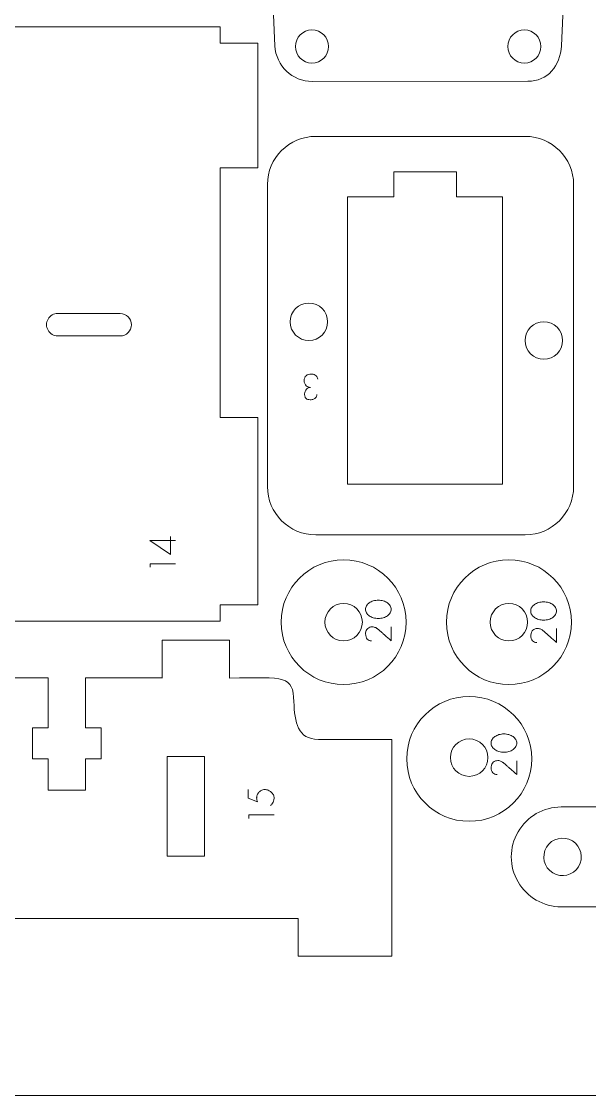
# Model space of a CAD drawing. Header units: millimetres. Extents: x 1 to 3601, y 1 to 1216.
# Drawn here: x 293.8 to 339.3, y 1.5 to 87.5 of the extents above; entities that cross this region are included whole.
import ezdxf

# ---------------------------------------------------------------- set-up
doc = ezdxf.new("R2010")
doc.units = ezdxf.units.MM
doc.layers.get('0').update_dxf_attribs({"lineweight": 5})
for name, color, linetype, lineweight in [('MARCATGE', 1, 'Continuous', 5), ('NO IMPRES', 5, 'Continuous', 5), ('TALL 1', 4, 'Continuous', 5)]:
    doc.layers.add(name, color=color, linetype=linetype, lineweight=lineweight)

msp = doc.modelspace()

# ---------------------------------------------------------------- linework, layer by layer
for points, knots in [([(337.551, 97.743), (337.551, 97.743), (338.348, 97.866), (338.348, 99.227), (338.348, 99.227), (338.348, 100.34), (337.551, 100.566), (337.551, 100.397), (337.551, 100.397), (337.551, 100.397), (337.551, 130.427), (337.551, 130.427), (337.551, 130.427), (337.551, 131.222), (337.235, 131.985), (336.673, 132.548), (336.673, 132.548), (336.11, 133.11), (335.347, 133.427), (334.551, 133.427), (334.551, 133.427), (334.551, 133.427), (316.552, 133.427), (316.552, 133.427), (316.552, 133.427), (315.756, 133.427), (314.993, 133.11), (314.43, 132.548), (314.43, 132.548), (313.868, 131.985), (313.552, 131.222), (313.552, 130.427), (313.552, 130.427), (313.552, 130.427), (313.552, 109.26), (313.552, 101.147), (313.552, 101.147), (313.552, 100.499), (313.048, 101.08), (313.048, 99.227), (313.048, 99.227), (313.048, 98.114), (313.552, 98.034), (313.552, 98.034), (313.552, 98.034), (313.552, 98.034), (314.084, 85.569), (314.084, 85.569), (314.084, 85.569), (314.167, 83.976), (315.484, 82.727), (317.08, 82.727), (317.08, 82.727), (317.08, 82.727), (334.316, 82.741), (334.316, 82.741), (334.316, 82.741), (335.911, 82.741), (336.936, 83.976), (337.019, 85.569), (337.019, 85.569), (337.019, 85.569), (337.551, 97.743), (337.551, 97.743)], [0, 0, 0, 0, 0.058824, 0.058824, 0.058824, 0.058824, 0.117647, 0.117647, 0.117647, 0.117647, 0.176471, 0.176471, 0.176471, 0.176471, 0.235294, 0.235294, 0.235294, 0.235294, 0.294118, 0.294118, 0.294118, 0.294118, 0.352941, 0.352941, 0.352941, 0.352941, 0.411765, 0.411765, 0.411765, 0.411765, 0.470588, 0.470588, 0.470588, 0.470588, 0.529412, 0.529412, 0.529412, 0.529412, 0.588235, 0.588235, 0.588235, 0.588235, 0.647059, 0.647059, 0.647059, 0.647059, 0.705882, 0.705882, 0.705882, 0.705882, 0.764706, 0.764706, 0.764706, 0.764706, 0.823529, 0.823529, 0.823529, 0.823529, 0.882353, 0.882353, 0.882353, 0.882353, 1, 1, 1, 1]), ([(280.503, 87.147), (280.503, 87.147), (280.499, 87.121), (280.499, 87.121), (280.499, 87.121), (280.499, 87.121), (264.012, 87.121), (264.012, 87.121), (264.012, 87.121), (264.012, 87.121), (264.012, 87.095), (264.012, 87.095), (264.012, 87.095), (264.012, 87.095), (264.012, 85.795), (264.012, 85.795), (264.012, 85.795), (264.012, 85.795), (261.012, 85.795), (261.012, 85.795), (261.012, 85.795), (261.012, 85.795), (261.012, 72.795), (261.012, 72.795), (261.012, 72.795), (261.012, 72.795), (264.012, 72.795), (264.012, 72.795), (264.012, 72.795), (264.012, 72.795), (264.012, 53.795), (264.012, 53.795), (264.012, 53.795), (264.012, 53.795), (261.012, 53.795), (261.012, 53.795), (261.012, 53.795), (261.012, 53.795), (261.012, 48.795), (261.012, 48.795), (261.012, 48.795), (261.012, 48.795), (264.012, 48.795), (264.012, 48.795), (264.012, 48.795), (264.012, 48.795), (264.012, 45.795), (264.012, 45.795), (264.012, 45.795), (264.012, 45.795), (261.012, 45.795), (261.012, 45.795), (261.012, 45.795), (261.012, 45.795), (261.012, 40.795), (261.012, 40.795), (261.012, 40.795), (261.012, 40.795), (264.012, 40.795), (264.012, 40.795), (264.012, 40.795), (264.012, 40.795), (264.012, 39.495), (264.012, 39.495), (264.012, 39.495), (264.012, 39.495), (287.512, 39.495), (287.512, 39.495), (287.512, 39.495), (287.512, 39.495), (287.512, 49.395), (287.512, 49.395), (287.512, 49.395), (287.512, 49.395), (290.512, 49.395), (290.512, 49.395), (290.512, 49.395), (290.512, 49.395), (290.512, 39.495), (290.512, 39.495), (290.512, 39.495), (290.512, 39.495), (309.712, 39.495), (309.712, 39.495), (309.712, 39.495), (309.712, 39.495), (309.712, 40.795), (309.712, 40.795), (309.712, 40.795), (309.712, 40.795), (312.712, 40.795), (312.712, 40.795), (312.712, 40.795), (312.712, 40.795), (312.712, 55.795), (312.712, 55.795), (312.712, 55.795), (312.712, 55.795), (309.712, 55.795), (309.712, 55.795), (309.712, 55.795), (309.712, 55.795), (309.712, 75.795), (309.712, 75.795), (309.712, 75.795), (309.712, 75.795), (312.712, 75.795), (312.712, 75.795), (312.712, 75.795), (312.712, 75.795), (312.712, 85.795), (312.712, 85.795), (312.712, 85.795), (312.712, 85.795), (309.712, 85.795), (309.712, 85.795), (309.712, 85.795), (309.712, 85.795), (309.712, 87.095), (309.712, 87.095), (309.712, 87.095), (309.712, 87.095), (290.512, 87.095), (290.512, 87.095), (290.512, 87.095), (290.512, 87.095), (290.512, 84.626), (290.512, 84.626), (290.512, 84.626), (290.512, 84.626), (287.512, 84.626), (287.512, 84.626), (287.512, 84.626), (287.512, 84.626), (287.512, 87.121), (287.512, 87.121), (287.512, 87.121), (287.512, 87.121), (283.799, 87.121), (283.799, 87.121), (283.799, 87.121), (283.799, 87.121), (283.803, 87.147), (283.803, 87.147), (283.803, 87.147), (283.803, 87.147), (283.803, 90.447), (283.803, 90.447), (283.803, 90.447), (283.803, 90.447), (280.503, 90.447), (280.503, 90.447), (280.503, 90.447), (280.503, 90.447), (280.503, 87.147), (280.503, 87.147)], [0, 0, 0, 0, 0.025, 0.025, 0.025, 0.025, 0.05, 0.05, 0.05, 0.05, 0.075, 0.075, 0.075, 0.075, 0.1, 0.1, 0.1, 0.1, 0.125, 0.125, 0.125, 0.125, 0.15, 0.15, 0.15, 0.15, 0.175, 0.175, 0.175, 0.175, 0.2, 0.2, 0.2, 0.2, 0.225, 0.225, 0.225, 0.225, 0.25, 0.25, 0.25, 0.25, 0.275, 0.275, 0.275, 0.275, 0.3, 0.3, 0.3, 0.3, 0.325, 0.325, 0.325, 0.325, 0.35, 0.35, 0.35, 0.35, 0.375, 0.375, 0.375, 0.375, 0.4, 0.4, 0.4, 0.4, 0.425, 0.425, 0.425, 0.425, 0.45, 0.45, 0.45, 0.45, 0.475, 0.475, 0.475, 0.475, 0.5, 0.5, 0.5, 0.5, 0.525, 0.525, 0.525, 0.525, 0.55, 0.55, 0.55, 0.55, 0.575, 0.575, 0.575, 0.575, 0.6, 0.6, 0.6, 0.6, 0.625, 0.625, 0.625, 0.625, 0.65, 0.65, 0.65, 0.65, 0.675, 0.675, 0.675, 0.675, 0.7, 0.7, 0.7, 0.7, 0.725, 0.725, 0.725, 0.725, 0.75, 0.75, 0.75, 0.75, 0.775, 0.775, 0.775, 0.775, 0.8, 0.8, 0.8, 0.8, 0.825, 0.825, 0.825, 0.825, 0.85, 0.85, 0.85, 0.85, 0.875, 0.875, 0.875, 0.875, 0.9, 0.9, 0.9, 0.9, 0.925, 0.925, 0.925, 0.925, 0.95, 0.95, 0.95, 0.95, 1, 1, 1, 1]), ([(313.49, 74.466), (313.49, 74.466), (313.49, 50.265), (313.49, 50.265), (313.49, 50.265), (313.49, 48.14), (315.228, 46.402), (317.353, 46.402), (317.353, 46.402), (317.353, 46.402), (334.127, 46.402), (334.127, 46.402), (334.127, 46.402), (336.252, 46.402), (337.99, 48.14), (337.99, 50.265), (337.99, 50.265), (337.99, 50.265), (337.99, 74.466), (337.99, 74.466), (337.99, 74.466), (337.99, 76.591), (336.252, 78.329), (334.127, 78.329), (334.127, 78.329), (334.127, 78.329), (317.353, 78.329), (317.353, 78.329), (317.353, 78.329), (315.228, 78.329), (313.49, 76.591), (313.49, 74.466)], [0, 0, 0, 0, 0.111111, 0.111111, 0.111111, 0.111111, 0.222222, 0.222222, 0.222222, 0.222222, 0.333333, 0.333333, 0.333333, 0.333333, 0.444444, 0.444444, 0.444444, 0.444444, 0.555556, 0.555556, 0.555556, 0.555556, 0.666667, 0.666667, 0.666667, 0.666667, 0.777778, 0.777778, 0.777778, 0.777778, 1, 1, 1, 1]), ([(319.584, 34.405), (316.823, 34.405), (314.584, 36.644), (314.584, 39.405), (314.584, 39.405), (314.584, 42.167), (316.823, 44.405), (319.584, 44.405), (319.584, 44.405), (322.345, 44.405), (324.584, 42.167), (324.584, 39.405), (324.584, 39.405), (324.584, 36.644), (322.345, 34.405), (319.584, 34.405)], [0, 0, 0, 0, 0.2, 0.2, 0.2, 0.2, 0.4, 0.4, 0.4, 0.4, 0.6, 0.6, 0.6, 0.6, 1, 1, 1, 1]), ([(332.813, 34.405), (330.052, 34.405), (327.813, 36.644), (327.813, 39.405), (327.813, 39.405), (327.813, 42.167), (330.052, 44.405), (332.813, 44.405), (332.813, 44.405), (335.575, 44.405), (337.813, 42.167), (337.813, 39.405), (337.813, 39.405), (337.813, 36.644), (335.575, 34.405), (332.813, 34.405)], [0, 0, 0, 0, 0.2, 0.2, 0.2, 0.2, 0.4, 0.4, 0.4, 0.4, 0.6, 0.6, 0.6, 0.6, 1, 1, 1, 1]), ([(305.068, 37.954), (305.068, 37.954), (305.069, 37.91), (305.069, 37.91), (305.069, 37.91), (305.069, 37.91), (305.069, 34.91), (305.069, 34.91), (305.069, 34.91), (305.069, 34.91), (305.068, 34.954), (305.068, 34.954), (305.068, 34.954), (305.068, 34.954), (298.938, 34.954), (298.938, 34.954), (298.938, 34.954), (298.938, 34.954), (298.938, 30.954), (298.938, 30.954), (298.938, 30.954), (298.938, 30.954), (300.188, 30.954), (300.188, 30.954), (300.188, 30.954), (300.188, 30.954), (300.188, 28.454), (300.188, 28.454), (300.188, 28.454), (300.188, 28.454), (298.938, 28.454), (298.938, 28.454), (298.938, 28.454), (298.938, 28.454), (298.938, 25.954), (298.938, 25.954), (298.938, 25.954), (298.938, 25.954), (295.938, 25.954), (295.938, 25.954), (295.938, 25.954), (295.938, 25.954), (295.938, 28.454), (295.938, 28.454), (295.938, 28.454), (295.938, 28.454), (294.688, 28.454), (294.688, 28.454), (294.688, 28.454), (294.688, 28.454), (294.688, 30.954), (294.688, 30.954), (294.688, 30.954), (294.688, 30.954), (295.938, 30.954), (295.938, 30.954), (295.938, 30.954), (295.938, 30.954), (295.938, 34.954), (295.938, 34.954), (295.938, 34.954), (295.938, 34.954), (271.441, 34.954), (271.441, 34.954), (271.441, 34.954), (271.441, 34.954), (271.441, 37.954), (271.441, 37.954), (271.441, 37.954), (271.441, 37.954), (263.441, 37.954), (263.441, 37.954), (263.441, 37.954), (263.441, 37.954), (263.441, 12.654), (263.441, 12.654), (263.441, 12.654), (263.441, 12.654), (268.441, 12.654), (268.441, 12.654), (268.441, 12.654), (268.441, 12.654), (268.441, 15.654), (268.441, 15.654), (268.441, 15.654), (268.441, 15.654), (283.941, 15.654), (283.941, 15.654), (283.941, 15.654), (283.941, 15.654), (283.941, 19.654), (283.941, 19.654), (283.941, 19.654), (283.941, 19.654), (282.691, 19.654), (282.691, 19.654), (282.691, 19.654), (282.691, 19.654), (282.691, 22.154), (282.691, 22.154), (282.691, 22.154), (282.691, 22.154), (283.941, 22.154), (283.941, 22.154), (283.941, 22.154), (283.941, 22.154), (283.941, 24.654), (283.941, 24.654), (283.941, 24.654), (283.941, 24.654), (286.941, 24.654), (286.941, 24.654), (286.941, 24.654), (286.941, 24.654), (286.941, 22.154), (286.941, 22.154), (286.941, 22.154), (286.941, 22.154), (288.191, 22.154), (288.191, 22.154), (288.191, 22.154), (288.191, 22.154), (288.191, 19.654), (288.191, 19.654), (288.191, 19.654), (288.191, 19.654), (286.941, 19.654), (286.941, 19.654), (286.941, 19.654), (286.941, 19.654), (286.941, 15.654), (286.941, 15.654), (286.941, 15.654), (286.941, 15.654), (315.941, 15.654), (315.941, 15.654), (315.941, 15.654), (315.941, 15.654), (315.941, 12.654), (315.941, 12.654), (315.941, 12.654), (315.941, 12.654), (323.441, 12.654), (323.441, 12.654), (323.441, 12.654), (323.441, 12.654), (323.441, 30.018), (323.441, 30.018), (323.441, 30.018), (323.441, 30.018), (317.562, 30.018), (317.562, 30.018), (317.562, 30.018), (315.902, 30.018), (315.667, 31.376), (315.602, 33.038), (315.602, 33.038), (315.52, 35.149), (314.964, 34.98), (310.441, 34.93), (310.441, 34.93), (310.441, 35.824), (310.441, 36.87), (310.441, 37.954), (310.441, 37.954), (310.441, 37.954), (305.068, 37.954), (305.068, 37.954)], [0, 0, 0, 0, 0.023256, 0.023256, 0.023256, 0.023256, 0.046512, 0.046512, 0.046512, 0.046512, 0.069767, 0.069767, 0.069767, 0.069767, 0.093023, 0.093023, 0.093023, 0.093023, 0.116279, 0.116279, 0.116279, 0.116279, 0.139535, 0.139535, 0.139535, 0.139535, 0.162791, 0.162791, 0.162791, 0.162791, 0.186047, 0.186047, 0.186047, 0.186047, 0.209302, 0.209302, 0.209302, 0.209302, 0.232558, 0.232558, 0.232558, 0.232558, 0.255814, 0.255814, 0.255814, 0.255814, 0.27907, 0.27907, 0.27907, 0.27907, 0.302326, 0.302326, 0.302326, 0.302326, 0.325581, 0.325581, 0.325581, 0.325581, 0.348837, 0.348837, 0.348837, 0.348837, 0.372093, 0.372093, 0.372093, 0.372093, 0.395349, 0.395349, 0.395349, 0.395349, 0.418605, 0.418605, 0.418605, 0.418605, 0.44186, 0.44186, 0.44186, 0.44186, 0.465116, 0.465116, 0.465116, 0.465116, 0.488372, 0.488372, 0.488372, 0.488372, 0.511628, 0.511628, 0.511628, 0.511628, 0.534884, 0.534884, 0.534884, 0.534884, 0.55814, 0.55814, 0.55814, 0.55814, 0.581395, 0.581395, 0.581395, 0.581395, 0.604651, 0.604651, 0.604651, 0.604651, 0.627907, 0.627907, 0.627907, 0.627907, 0.651163, 0.651163, 0.651163, 0.651163, 0.674419, 0.674419, 0.674419, 0.674419, 0.697674, 0.697674, 0.697674, 0.697674, 0.72093, 0.72093, 0.72093, 0.72093, 0.744186, 0.744186, 0.744186, 0.744186, 0.767442, 0.767442, 0.767442, 0.767442, 0.790698, 0.790698, 0.790698, 0.790698, 0.813953, 0.813953, 0.813953, 0.813953, 0.837209, 0.837209, 0.837209, 0.837209, 0.860465, 0.860465, 0.860465, 0.860465, 0.883721, 0.883721, 0.883721, 0.883721, 0.906977, 0.906977, 0.906977, 0.906977, 0.930233, 0.930233, 0.930233, 0.930233, 0.953488, 0.953488, 0.953488, 0.953488, 1, 1, 1, 1]), ([(329.636, 23.455), (326.874, 23.455), (324.636, 25.694), (324.636, 28.455), (324.636, 28.455), (324.636, 31.217), (326.874, 33.455), (329.636, 33.455), (329.636, 33.455), (332.397, 33.455), (334.636, 31.217), (334.636, 28.455), (334.636, 28.455), (334.636, 25.694), (332.397, 23.455), (329.636, 23.455)], [0, 0, 0, 0, 0.2, 0.2, 0.2, 0.2, 0.4, 0.4, 0.4, 0.4, 0.6, 0.6, 0.6, 0.6, 1, 1, 1, 1]), ([(375.111, 15.351), (375.111, 15.351), (375.334, 15.48), (375.334, 15.48), (375.334, 15.48), (373.534, 14.381), (371.231, 14.283), (369.301, 15.351), (369.301, 15.351), (367.819, 16.171), (366.053, 16.601), (364.36, 16.601), (364.36, 16.601), (364.36, 16.601), (337.007, 16.601), (337.007, 16.601), (337.007, 16.601), (335.578, 16.601), (334.257, 17.364), (333.542, 18.601), (333.542, 18.601), (332.828, 19.839), (332.828, 21.364), (333.542, 22.601), (333.542, 22.601), (334.257, 23.839), (335.578, 24.601), (337.007, 24.601), (337.007, 24.601), (337.007, 24.601), (364.36, 24.601), (364.36, 24.601), (364.36, 24.601), (366.053, 24.601), (367.819, 25.031), (369.301, 25.851), (369.301, 25.851), (371.222, 26.914), (373.513, 26.822), (375.309, 25.738), (375.309, 25.738), (375.309, 25.738), (375.111, 25.851), (375.111, 25.851), (375.111, 25.851), (376.592, 25.031), (378.358, 24.601), (380.052, 24.601), (380.052, 24.601), (380.052, 24.601), (385.579, 24.601), (385.579, 24.601), (385.579, 24.601), (387.008, 24.601), (388.329, 23.839), (389.043, 22.601), (389.043, 22.601), (389.758, 21.364), (389.758, 19.839), (389.043, 18.601), (389.043, 18.601), (388.329, 17.364), (387.008, 16.601), (385.579, 16.601), (385.579, 16.601), (385.579, 16.601), (380.052, 16.601), (380.052, 16.601), (380.052, 16.601), (378.358, 16.601), (376.592, 16.171), (375.111, 15.351)], [0, 0, 0, 0, 0.052632, 0.052632, 0.052632, 0.052632, 0.105263, 0.105263, 0.105263, 0.105263, 0.157895, 0.157895, 0.157895, 0.157895, 0.210526, 0.210526, 0.210526, 0.210526, 0.263158, 0.263158, 0.263158, 0.263158, 0.315789, 0.315789, 0.315789, 0.315789, 0.368421, 0.368421, 0.368421, 0.368421, 0.421053, 0.421053, 0.421053, 0.421053, 0.473684, 0.473684, 0.473684, 0.473684, 0.526316, 0.526316, 0.526316, 0.526316, 0.578947, 0.578947, 0.578947, 0.578947, 0.631579, 0.631579, 0.631579, 0.631579, 0.684211, 0.684211, 0.684211, 0.684211, 0.736842, 0.736842, 0.736842, 0.736842, 0.789474, 0.789474, 0.789474, 0.789474, 0.842105, 0.842105, 0.842105, 0.842105, 0.894737, 0.894737, 0.894737, 0.894737, 1, 1, 1, 1])]:
    msp.add_open_spline(points, degree=3, knots=knots)
at = {"layer": 'MARCATGE'}
for points, knots in [([(317.51, 58.887), (317.505, 58.931), (317.492, 58.975), (317.472, 59.021), (317.472, 59.021), (317.452, 59.068), (317.424, 59.11), (317.386, 59.15), (317.386, 59.15), (317.348, 59.189), (317.299, 59.222), (317.238, 59.247), (317.238, 59.247), (317.177, 59.273), (317.101, 59.285), (317.011, 59.285), (317.011, 59.285), (316.83, 59.283), (316.688, 59.24), (316.585, 59.154), (316.585, 59.154), (316.481, 59.069), (316.429, 58.935), (316.429, 58.755), (316.429, 58.755), (316.429, 58.664), (316.444, 58.585), (316.473, 58.518), (316.473, 58.518), (316.502, 58.45), (316.541, 58.394), (316.589, 58.35), (316.589, 58.35), (316.637, 58.306), (316.69, 58.272), (316.75, 58.25), (316.75, 58.25), (316.809, 58.227), (316.869, 58.216), (316.929, 58.216), (316.929, 58.216), (316.869, 58.218), (316.811, 58.205), (316.755, 58.179), (316.755, 58.179), (316.7, 58.153), (316.65, 58.116), (316.607, 58.068), (316.607, 58.068), (316.564, 58.02), (316.529, 57.963), (316.503, 57.898), (316.503, 57.898), (316.476, 57.833), (316.463, 57.763), (316.463, 57.688), (316.463, 57.688), (316.463, 57.667), (316.464, 57.641), (316.465, 57.609), (316.465, 57.609), (316.466, 57.577), (316.47, 57.544), (316.479, 57.51), (316.479, 57.51), (316.487, 57.476), (316.5, 57.442), (316.518, 57.409), (316.518, 57.409), (316.536, 57.375), (316.562, 57.344), (316.594, 57.317), (316.594, 57.317), (316.627, 57.29), (316.67, 57.268), (316.721, 57.252), (316.721, 57.252), (316.773, 57.236), (316.836, 57.228), (316.909, 57.228), (316.909, 57.228), (317.022, 57.228), (317.112, 57.242), (317.179, 57.269), (317.179, 57.269), (317.245, 57.296), (317.297, 57.33), (317.334, 57.37), (317.334, 57.37), (317.371, 57.411), (317.396, 57.455), (317.41, 57.503), (317.41, 57.503), (317.424, 57.551), (317.434, 57.597), (317.44, 57.64), (317.44, 57.64), (317.434, 57.597), (317.424, 57.551), (317.41, 57.503), (317.41, 57.503), (317.396, 57.455), (317.371, 57.411), (317.334, 57.37), (317.334, 57.37), (317.297, 57.33), (317.245, 57.296), (317.179, 57.269), (317.179, 57.269), (317.112, 57.242), (317.022, 57.228), (316.909, 57.228), (316.909, 57.228), (316.836, 57.228), (316.773, 57.236), (316.721, 57.252), (316.721, 57.252), (316.67, 57.268), (316.627, 57.29), (316.594, 57.317), (316.594, 57.317), (316.562, 57.344), (316.536, 57.375), (316.518, 57.409), (316.518, 57.409), (316.5, 57.442), (316.487, 57.476), (316.479, 57.51), (316.479, 57.51), (316.47, 57.544), (316.466, 57.577), (316.465, 57.608), (316.465, 57.608), (316.464, 57.639), (316.463, 57.665), (316.463, 57.688), (316.463, 57.688), (316.463, 57.763), (316.476, 57.833), (316.503, 57.898), (316.503, 57.898), (316.529, 57.963), (316.564, 58.02), (316.607, 58.068), (316.607, 58.068), (316.65, 58.116), (316.7, 58.153), (316.755, 58.179), (316.755, 58.179), (316.811, 58.205), (316.869, 58.218), (316.929, 58.216), (316.929, 58.216), (316.869, 58.216), (316.809, 58.227), (316.75, 58.25), (316.75, 58.25), (316.69, 58.272), (316.637, 58.306), (316.589, 58.35), (316.589, 58.35), (316.541, 58.394), (316.502, 58.45), (316.473, 58.518), (316.473, 58.518), (316.444, 58.585), (316.429, 58.664), (316.429, 58.755), (316.429, 58.755), (316.429, 58.935), (316.481, 59.069), (316.585, 59.154), (316.585, 59.154), (316.688, 59.24), (316.83, 59.283), (317.011, 59.285), (317.011, 59.285), (317.101, 59.285), (317.177, 59.273), (317.238, 59.247), (317.238, 59.247), (317.299, 59.222), (317.348, 59.189), (317.386, 59.15), (317.386, 59.15), (317.424, 59.11), (317.452, 59.068), (317.472, 59.021), (317.472, 59.021), (317.492, 58.975), (317.505, 58.931), (317.51, 58.887)], [0, 0, 0, 0, 0.020408, 0.020408, 0.020408, 0.020408, 0.040816, 0.040816, 0.040816, 0.040816, 0.061224, 0.061224, 0.061224, 0.061224, 0.081633, 0.081633, 0.081633, 0.081633, 0.102041, 0.102041, 0.102041, 0.102041, 0.122449, 0.122449, 0.122449, 0.122449, 0.142857, 0.142857, 0.142857, 0.142857, 0.163265, 0.163265, 0.163265, 0.163265, 0.183673, 0.183673, 0.183673, 0.183673, 0.204082, 0.204082, 0.204082, 0.204082, 0.22449, 0.22449, 0.22449, 0.22449, 0.244898, 0.244898, 0.244898, 0.244898, 0.265306, 0.265306, 0.265306, 0.265306, 0.285714, 0.285714, 0.285714, 0.285714, 0.306122, 0.306122, 0.306122, 0.306122, 0.326531, 0.326531, 0.326531, 0.326531, 0.346939, 0.346939, 0.346939, 0.346939, 0.367347, 0.367347, 0.367347, 0.367347, 0.387755, 0.387755, 0.387755, 0.387755, 0.408163, 0.408163, 0.408163, 0.408163, 0.428571, 0.428571, 0.428571, 0.428571, 0.44898, 0.44898, 0.44898, 0.44898, 0.469388, 0.469388, 0.469388, 0.469388, 0.489796, 0.489796, 0.489796, 0.489796, 0.510204, 0.510204, 0.510204, 0.510204, 0.530612, 0.530612, 0.530612, 0.530612, 0.55102, 0.55102, 0.55102, 0.55102, 0.571429, 0.571429, 0.571429, 0.571429, 0.591837, 0.591837, 0.591837, 0.591837, 0.612245, 0.612245, 0.612245, 0.612245, 0.632653, 0.632653, 0.632653, 0.632653, 0.653061, 0.653061, 0.653061, 0.653061, 0.673469, 0.673469, 0.673469, 0.673469, 0.693878, 0.693878, 0.693878, 0.693878, 0.714286, 0.714286, 0.714286, 0.714286, 0.734694, 0.734694, 0.734694, 0.734694, 0.755102, 0.755102, 0.755102, 0.755102, 0.77551, 0.77551, 0.77551, 0.77551, 0.795918, 0.795918, 0.795918, 0.795918, 0.816327, 0.816327, 0.816327, 0.816327, 0.836735, 0.836735, 0.836735, 0.836735, 0.857143, 0.857143, 0.857143, 0.857143, 0.877551, 0.877551, 0.877551, 0.877551, 0.897959, 0.897959, 0.897959, 0.897959, 0.918367, 0.918367, 0.918367, 0.918367, 0.938776, 0.938776, 0.938776, 0.938776, 0.959184, 0.959184, 0.959184, 0.959184, 1, 1, 1, 1]), ([(304.076, 45.951), (304.076, 45.951), (305.738, 44.839), (305.738, 44.839), (305.738, 44.839), (305.738, 44.839), (305.738, 46.281), (305.738, 46.281), (305.738, 46.281), (305.738, 46.281), (305.738, 44.839), (305.738, 44.839), (305.738, 44.839), (305.738, 44.839), (304.076, 45.951), (304.076, 45.951), (304.076, 45.951), (304.076, 45.951), (306.122, 45.951), (306.122, 45.951), (306.122, 45.951), (306.122, 45.951), (304.076, 45.951), (304.076, 45.951)], [0, 0, 0, 0, 0.142857, 0.142857, 0.142857, 0.142857, 0.285714, 0.285714, 0.285714, 0.285714, 0.428571, 0.428571, 0.428571, 0.428571, 0.571429, 0.571429, 0.571429, 0.571429, 0.714286, 0.714286, 0.714286, 0.714286, 1, 1, 1, 1]), ([(304.09, 44.091), (304.09, 44.091), (304.09, 43.801), (304.09, 43.801), (304.09, 43.801), (304.09, 43.801), (304.09, 44.091), (304.09, 44.091), (304.09, 44.091), (304.09, 44.091), (306.122, 44.091), (306.122, 44.091), (306.122, 44.091), (306.122, 44.091), (304.09, 44.091), (304.09, 44.091)], [0, 0, 0, 0, 0.2, 0.2, 0.2, 0.2, 0.4, 0.4, 0.4, 0.4, 0.6, 0.6, 0.6, 0.6, 1, 1, 1, 1]), ([(323.388, 40.433), (323.388, 40.332), (323.361, 40.237), (323.308, 40.148), (323.308, 40.148), (323.254, 40.06), (323.181, 39.982), (323.087, 39.916), (323.087, 39.916), (322.994, 39.849), (322.885, 39.796), (322.76, 39.758), (322.76, 39.758), (322.635, 39.719), (322.502, 39.7), (322.361, 39.7), (322.361, 39.7), (322.22, 39.7), (322.087, 39.719), (321.961, 39.758), (321.961, 39.758), (321.836, 39.796), (321.727, 39.849), (321.634, 39.916), (321.634, 39.916), (321.541, 39.982), (321.467, 40.06), (321.413, 40.148), (321.413, 40.148), (321.358, 40.237), (321.331, 40.332), (321.331, 40.433), (321.331, 40.433), (321.331, 40.535), (321.358, 40.63), (321.413, 40.719), (321.413, 40.719), (321.467, 40.807), (321.541, 40.885), (321.634, 40.951), (321.634, 40.951), (321.727, 41.018), (321.836, 41.071), (321.961, 41.109), (321.961, 41.109), (322.087, 41.148), (322.22, 41.167), (322.361, 41.167), (322.361, 41.167), (322.502, 41.167), (322.635, 41.148), (322.76, 41.109), (322.76, 41.109), (322.885, 41.071), (322.994, 41.018), (323.087, 40.951), (323.087, 40.951), (323.181, 40.885), (323.254, 40.807), (323.308, 40.719), (323.308, 40.719), (323.361, 40.63), (323.388, 40.535), (323.388, 40.433)], [0, 0, 0, 0, 0.058824, 0.058824, 0.058824, 0.058824, 0.117647, 0.117647, 0.117647, 0.117647, 0.176471, 0.176471, 0.176471, 0.176471, 0.235294, 0.235294, 0.235294, 0.235294, 0.294118, 0.294118, 0.294118, 0.294118, 0.352941, 0.352941, 0.352941, 0.352941, 0.411765, 0.411765, 0.411765, 0.411765, 0.470588, 0.470588, 0.470588, 0.470588, 0.529412, 0.529412, 0.529412, 0.529412, 0.588235, 0.588235, 0.588235, 0.588235, 0.647059, 0.647059, 0.647059, 0.647059, 0.705882, 0.705882, 0.705882, 0.705882, 0.764706, 0.764706, 0.764706, 0.764706, 0.823529, 0.823529, 0.823529, 0.823529, 0.882353, 0.882353, 0.882353, 0.882353, 1, 1, 1, 1]), ([(336.617, 40.301), (336.617, 40.2), (336.59, 40.105), (336.537, 40.016), (336.537, 40.016), (336.483, 39.928), (336.41, 39.85), (336.317, 39.783), (336.317, 39.783), (336.224, 39.716), (336.114, 39.664), (335.989, 39.625), (335.989, 39.625), (335.864, 39.587), (335.731, 39.567), (335.59, 39.567), (335.59, 39.567), (335.449, 39.567), (335.316, 39.587), (335.191, 39.625), (335.191, 39.625), (335.066, 39.664), (334.956, 39.716), (334.863, 39.783), (334.863, 39.783), (334.77, 39.85), (334.696, 39.928), (334.642, 40.016), (334.642, 40.016), (334.587, 40.105), (334.56, 40.2), (334.56, 40.301), (334.56, 40.301), (334.56, 40.403), (334.587, 40.498), (334.642, 40.586), (334.642, 40.586), (334.696, 40.675), (334.77, 40.752), (334.863, 40.819), (334.863, 40.819), (334.956, 40.886), (335.066, 40.939), (335.191, 40.977), (335.191, 40.977), (335.316, 41.016), (335.449, 41.035), (335.59, 41.035), (335.59, 41.035), (335.731, 41.035), (335.864, 41.016), (335.989, 40.977), (335.989, 40.977), (336.114, 40.939), (336.224, 40.886), (336.317, 40.819), (336.317, 40.819), (336.41, 40.752), (336.483, 40.675), (336.537, 40.586), (336.537, 40.586), (336.59, 40.498), (336.617, 40.403), (336.617, 40.301)], [0, 0, 0, 0, 0.058824, 0.058824, 0.058824, 0.058824, 0.117647, 0.117647, 0.117647, 0.117647, 0.176471, 0.176471, 0.176471, 0.176471, 0.235294, 0.235294, 0.235294, 0.235294, 0.294118, 0.294118, 0.294118, 0.294118, 0.352941, 0.352941, 0.352941, 0.352941, 0.411765, 0.411765, 0.411765, 0.411765, 0.470588, 0.470588, 0.470588, 0.470588, 0.529412, 0.529412, 0.529412, 0.529412, 0.588235, 0.588235, 0.588235, 0.588235, 0.647059, 0.647059, 0.647059, 0.647059, 0.705882, 0.705882, 0.705882, 0.705882, 0.764706, 0.764706, 0.764706, 0.764706, 0.823529, 0.823529, 0.823529, 0.823529, 0.882353, 0.882353, 0.882353, 0.882353, 1, 1, 1, 1]), ([(323.388, 37.908), (323.2, 38.077), (323.03, 38.23), (322.877, 38.368), (322.877, 38.368), (322.813, 38.426), (322.749, 38.484), (322.685, 38.541), (322.685, 38.541), (322.621, 38.599), (322.563, 38.65), (322.51, 38.696), (322.51, 38.696), (322.458, 38.743), (322.413, 38.781), (322.376, 38.812), (322.376, 38.812), (322.34, 38.843), (322.317, 38.862), (322.307, 38.867), (322.307, 38.867), (322.288, 38.878), (322.266, 38.894), (322.241, 38.912), (322.241, 38.912), (322.215, 38.931), (322.185, 38.949), (322.151, 38.967), (322.151, 38.967), (322.116, 38.985), (322.075, 39.001), (322.028, 39.014), (322.028, 39.014), (321.981, 39.027), (321.926, 39.034), (321.864, 39.034), (321.864, 39.034), (321.802, 39.034), (321.74, 39.023), (321.678, 39.003), (321.678, 39.003), (321.616, 38.982), (321.56, 38.95), (321.51, 38.907), (321.51, 38.907), (321.46, 38.863), (321.42, 38.807), (321.389, 38.739), (321.389, 38.739), (321.357, 38.67), (321.342, 38.587), (321.342, 38.489), (321.342, 38.489), (321.344, 38.291), (321.387, 38.146), (321.472, 38.053), (321.472, 38.053), (321.556, 37.96), (321.668, 37.913), (321.808, 37.913), (321.808, 37.913), (321.668, 37.913), (321.556, 37.96), (321.472, 38.053), (321.472, 38.053), (321.387, 38.146), (321.344, 38.291), (321.342, 38.489), (321.342, 38.489), (321.342, 38.587), (321.357, 38.67), (321.389, 38.739), (321.389, 38.739), (321.42, 38.807), (321.46, 38.863), (321.51, 38.907), (321.51, 38.907), (321.56, 38.95), (321.616, 38.982), (321.678, 39.003), (321.678, 39.003), (321.74, 39.023), (321.802, 39.034), (321.864, 39.034), (321.864, 39.034), (321.926, 39.034), (321.981, 39.027), (322.028, 39.014), (322.028, 39.014), (322.075, 39.001), (322.116, 38.985), (322.151, 38.967), (322.151, 38.967), (322.185, 38.949), (322.215, 38.931), (322.241, 38.912), (322.241, 38.912), (322.266, 38.894), (322.288, 38.878), (322.307, 38.867), (322.307, 38.867), (322.317, 38.862), (322.34, 38.843), (322.376, 38.812), (322.376, 38.812), (322.413, 38.781), (322.458, 38.743), (322.51, 38.696), (322.51, 38.696), (322.563, 38.65), (322.621, 38.599), (322.685, 38.541), (322.685, 38.541), (322.749, 38.484), (322.813, 38.426), (322.877, 38.368), (322.877, 38.368), (323.03, 38.23), (323.2, 38.077), (323.388, 37.908), (323.388, 37.908), (323.388, 37.908), (323.388, 39.02), (323.388, 39.02), (323.388, 39.02), (323.388, 39.02), (323.388, 37.908), (323.388, 37.908)], [0, 0, 0, 0, 0.030303, 0.030303, 0.030303, 0.030303, 0.060606, 0.060606, 0.060606, 0.060606, 0.090909, 0.090909, 0.090909, 0.090909, 0.121212, 0.121212, 0.121212, 0.121212, 0.151515, 0.151515, 0.151515, 0.151515, 0.181818, 0.181818, 0.181818, 0.181818, 0.212121, 0.212121, 0.212121, 0.212121, 0.242424, 0.242424, 0.242424, 0.242424, 0.272727, 0.272727, 0.272727, 0.272727, 0.30303, 0.30303, 0.30303, 0.30303, 0.333333, 0.333333, 0.333333, 0.333333, 0.363636, 0.363636, 0.363636, 0.363636, 0.393939, 0.393939, 0.393939, 0.393939, 0.424242, 0.424242, 0.424242, 0.424242, 0.454545, 0.454545, 0.454545, 0.454545, 0.484848, 0.484848, 0.484848, 0.484848, 0.515152, 0.515152, 0.515152, 0.515152, 0.545455, 0.545455, 0.545455, 0.545455, 0.575758, 0.575758, 0.575758, 0.575758, 0.606061, 0.606061, 0.606061, 0.606061, 0.636364, 0.636364, 0.636364, 0.636364, 0.666667, 0.666667, 0.666667, 0.666667, 0.69697, 0.69697, 0.69697, 0.69697, 0.727273, 0.727273, 0.727273, 0.727273, 0.757576, 0.757576, 0.757576, 0.757576, 0.787879, 0.787879, 0.787879, 0.787879, 0.818182, 0.818182, 0.818182, 0.818182, 0.848485, 0.848485, 0.848485, 0.848485, 0.878788, 0.878788, 0.878788, 0.878788, 0.909091, 0.909091, 0.909091, 0.909091, 0.939394, 0.939394, 0.939394, 0.939394, 1, 1, 1, 1]), ([(336.617, 37.775), (336.429, 37.945), (336.259, 38.098), (336.106, 38.235), (336.106, 38.235), (336.042, 38.294), (335.978, 38.352), (335.915, 38.409), (335.915, 38.409), (335.851, 38.466), (335.792, 38.518), (335.74, 38.564), (335.74, 38.564), (335.687, 38.61), (335.642, 38.649), (335.605, 38.68), (335.605, 38.68), (335.569, 38.711), (335.546, 38.729), (335.536, 38.735), (335.536, 38.735), (335.518, 38.746), (335.495, 38.761), (335.47, 38.78), (335.47, 38.78), (335.445, 38.799), (335.415, 38.817), (335.38, 38.835), (335.38, 38.835), (335.345, 38.853), (335.304, 38.868), (335.257, 38.882), (335.257, 38.882), (335.21, 38.895), (335.155, 38.901), (335.093, 38.901), (335.093, 38.901), (335.031, 38.901), (334.969, 38.891), (334.907, 38.87), (334.907, 38.87), (334.845, 38.85), (334.789, 38.818), (334.739, 38.774), (334.739, 38.774), (334.689, 38.731), (334.649, 38.675), (334.618, 38.606), (334.618, 38.606), (334.587, 38.538), (334.571, 38.455), (334.571, 38.357), (334.571, 38.357), (334.573, 38.159), (334.616, 38.014), (334.701, 37.921), (334.701, 37.921), (334.786, 37.828), (334.898, 37.781), (335.037, 37.781), (335.037, 37.781), (334.898, 37.781), (334.786, 37.828), (334.701, 37.921), (334.701, 37.921), (334.616, 38.014), (334.573, 38.159), (334.571, 38.357), (334.571, 38.357), (334.571, 38.455), (334.587, 38.538), (334.618, 38.606), (334.618, 38.606), (334.649, 38.675), (334.689, 38.731), (334.739, 38.774), (334.739, 38.774), (334.789, 38.818), (334.845, 38.85), (334.907, 38.87), (334.907, 38.87), (334.969, 38.891), (335.031, 38.901), (335.093, 38.901), (335.093, 38.901), (335.155, 38.901), (335.21, 38.895), (335.257, 38.882), (335.257, 38.882), (335.304, 38.868), (335.345, 38.853), (335.38, 38.835), (335.38, 38.835), (335.415, 38.817), (335.445, 38.799), (335.47, 38.78), (335.47, 38.78), (335.495, 38.761), (335.518, 38.746), (335.536, 38.735), (335.536, 38.735), (335.546, 38.729), (335.569, 38.711), (335.605, 38.68), (335.605, 38.68), (335.642, 38.649), (335.687, 38.61), (335.74, 38.564), (335.74, 38.564), (335.792, 38.518), (335.851, 38.466), (335.915, 38.409), (335.915, 38.409), (335.978, 38.352), (336.042, 38.294), (336.106, 38.235), (336.106, 38.235), (336.259, 38.098), (336.429, 37.945), (336.617, 37.775), (336.617, 37.775), (336.617, 37.775), (336.617, 38.887), (336.617, 38.887), (336.617, 38.887), (336.617, 38.887), (336.617, 37.775), (336.617, 37.775)], [0, 0, 0, 0, 0.030303, 0.030303, 0.030303, 0.030303, 0.060606, 0.060606, 0.060606, 0.060606, 0.090909, 0.090909, 0.090909, 0.090909, 0.121212, 0.121212, 0.121212, 0.121212, 0.151515, 0.151515, 0.151515, 0.151515, 0.181818, 0.181818, 0.181818, 0.181818, 0.212121, 0.212121, 0.212121, 0.212121, 0.242424, 0.242424, 0.242424, 0.242424, 0.272727, 0.272727, 0.272727, 0.272727, 0.30303, 0.30303, 0.30303, 0.30303, 0.333333, 0.333333, 0.333333, 0.333333, 0.363636, 0.363636, 0.363636, 0.363636, 0.393939, 0.393939, 0.393939, 0.393939, 0.424242, 0.424242, 0.424242, 0.424242, 0.454545, 0.454545, 0.454545, 0.454545, 0.484848, 0.484848, 0.484848, 0.484848, 0.515152, 0.515152, 0.515152, 0.515152, 0.545455, 0.545455, 0.545455, 0.545455, 0.575758, 0.575758, 0.575758, 0.575758, 0.606061, 0.606061, 0.606061, 0.606061, 0.636364, 0.636364, 0.636364, 0.636364, 0.666667, 0.666667, 0.666667, 0.666667, 0.69697, 0.69697, 0.69697, 0.69697, 0.727273, 0.727273, 0.727273, 0.727273, 0.757576, 0.757576, 0.757576, 0.757576, 0.787879, 0.787879, 0.787879, 0.787879, 0.818182, 0.818182, 0.818182, 0.818182, 0.848485, 0.848485, 0.848485, 0.848485, 0.878788, 0.878788, 0.878788, 0.878788, 0.909091, 0.909091, 0.909091, 0.909091, 0.939394, 0.939394, 0.939394, 0.939394, 1, 1, 1, 1]), ([(333.442, 29.718), (333.442, 29.616), (333.415, 29.521), (333.362, 29.433), (333.362, 29.433), (333.308, 29.344), (333.235, 29.267), (333.142, 29.2), (333.142, 29.2), (333.049, 29.133), (332.939, 29.08), (332.814, 29.042), (332.814, 29.042), (332.689, 29.003), (332.556, 28.984), (332.415, 28.984), (332.415, 28.984), (332.274, 28.984), (332.141, 29.003), (332.016, 29.042), (332.016, 29.042), (331.891, 29.08), (331.781, 29.133), (331.688, 29.2), (331.688, 29.2), (331.595, 29.267), (331.521, 29.344), (331.467, 29.433), (331.467, 29.433), (331.412, 29.521), (331.385, 29.616), (331.385, 29.718), (331.385, 29.718), (331.385, 29.819), (331.412, 29.914), (331.467, 30.003), (331.467, 30.003), (331.521, 30.091), (331.595, 30.169), (331.688, 30.236), (331.688, 30.236), (331.781, 30.302), (331.891, 30.355), (332.016, 30.394), (332.016, 30.394), (332.141, 30.432), (332.274, 30.452), (332.415, 30.452), (332.415, 30.452), (332.556, 30.452), (332.689, 30.432), (332.814, 30.394), (332.814, 30.394), (332.939, 30.355), (333.049, 30.302), (333.142, 30.236), (333.142, 30.236), (333.235, 30.169), (333.308, 30.091), (333.362, 30.003), (333.362, 30.003), (333.415, 29.914), (333.442, 29.819), (333.442, 29.718)], [0, 0, 0, 0, 0.058824, 0.058824, 0.058824, 0.058824, 0.117647, 0.117647, 0.117647, 0.117647, 0.176471, 0.176471, 0.176471, 0.176471, 0.235294, 0.235294, 0.235294, 0.235294, 0.294118, 0.294118, 0.294118, 0.294118, 0.352941, 0.352941, 0.352941, 0.352941, 0.411765, 0.411765, 0.411765, 0.411765, 0.470588, 0.470588, 0.470588, 0.470588, 0.529412, 0.529412, 0.529412, 0.529412, 0.588235, 0.588235, 0.588235, 0.588235, 0.647059, 0.647059, 0.647059, 0.647059, 0.705882, 0.705882, 0.705882, 0.705882, 0.764706, 0.764706, 0.764706, 0.764706, 0.823529, 0.823529, 0.823529, 0.823529, 0.882353, 0.882353, 0.882353, 0.882353, 1, 1, 1, 1]), ([(333.442, 27.192), (333.254, 27.361), (333.084, 27.515), (332.931, 27.652), (332.931, 27.652), (332.867, 27.71), (332.803, 27.768), (332.74, 27.826), (332.74, 27.826), (332.676, 27.883), (332.617, 27.935), (332.565, 27.981), (332.565, 27.981), (332.512, 28.027), (332.467, 28.065), (332.43, 28.096), (332.43, 28.096), (332.394, 28.127), (332.371, 28.146), (332.361, 28.151), (332.361, 28.151), (332.343, 28.163), (332.32, 28.178), (332.295, 28.197), (332.295, 28.197), (332.27, 28.215), (332.24, 28.234), (332.205, 28.252), (332.205, 28.252), (332.17, 28.27), (332.129, 28.285), (332.082, 28.298), (332.082, 28.298), (332.035, 28.311), (331.98, 28.318), (331.918, 28.318), (331.918, 28.318), (331.856, 28.318), (331.794, 28.308), (331.732, 28.287), (331.732, 28.287), (331.67, 28.266), (331.614, 28.234), (331.564, 28.191), (331.564, 28.191), (331.514, 28.148), (331.474, 28.092), (331.443, 28.023), (331.443, 28.023), (331.412, 27.954), (331.396, 27.871), (331.396, 27.773), (331.396, 27.773), (331.398, 27.576), (331.441, 27.43), (331.526, 27.337), (331.526, 27.337), (331.611, 27.244), (331.723, 27.198), (331.862, 27.198), (331.862, 27.198), (331.723, 27.198), (331.611, 27.244), (331.526, 27.337), (331.526, 27.337), (331.441, 27.43), (331.398, 27.576), (331.396, 27.773), (331.396, 27.773), (331.396, 27.871), (331.412, 27.954), (331.443, 28.023), (331.443, 28.023), (331.474, 28.092), (331.514, 28.148), (331.564, 28.191), (331.564, 28.191), (331.614, 28.234), (331.67, 28.266), (331.732, 28.287), (331.732, 28.287), (331.794, 28.308), (331.856, 28.318), (331.918, 28.318), (331.918, 28.318), (331.98, 28.318), (332.035, 28.311), (332.082, 28.298), (332.082, 28.298), (332.129, 28.285), (332.17, 28.27), (332.205, 28.252), (332.205, 28.252), (332.24, 28.234), (332.27, 28.215), (332.295, 28.197), (332.295, 28.197), (332.32, 28.178), (332.343, 28.163), (332.361, 28.151), (332.361, 28.151), (332.371, 28.146), (332.394, 28.127), (332.43, 28.096), (332.43, 28.096), (332.467, 28.065), (332.512, 28.027), (332.565, 27.981), (332.565, 27.981), (332.617, 27.935), (332.676, 27.883), (332.74, 27.826), (332.74, 27.826), (332.803, 27.768), (332.867, 27.71), (332.931, 27.652), (332.931, 27.652), (333.084, 27.515), (333.254, 27.361), (333.442, 27.192), (333.442, 27.192), (333.442, 27.192), (333.442, 28.304), (333.442, 28.304), (333.442, 28.304), (333.442, 28.304), (333.442, 27.192), (333.442, 27.192)], [0, 0, 0, 0, 0.030303, 0.030303, 0.030303, 0.030303, 0.060606, 0.060606, 0.060606, 0.060606, 0.090909, 0.090909, 0.090909, 0.090909, 0.121212, 0.121212, 0.121212, 0.121212, 0.151515, 0.151515, 0.151515, 0.151515, 0.181818, 0.181818, 0.181818, 0.181818, 0.212121, 0.212121, 0.212121, 0.212121, 0.242424, 0.242424, 0.242424, 0.242424, 0.272727, 0.272727, 0.272727, 0.272727, 0.30303, 0.30303, 0.30303, 0.30303, 0.333333, 0.333333, 0.333333, 0.333333, 0.363636, 0.363636, 0.363636, 0.363636, 0.393939, 0.393939, 0.393939, 0.393939, 0.424242, 0.424242, 0.424242, 0.424242, 0.454545, 0.454545, 0.454545, 0.454545, 0.484848, 0.484848, 0.484848, 0.484848, 0.515152, 0.515152, 0.515152, 0.515152, 0.545455, 0.545455, 0.545455, 0.545455, 0.575758, 0.575758, 0.575758, 0.575758, 0.606061, 0.606061, 0.606061, 0.606061, 0.636364, 0.636364, 0.636364, 0.636364, 0.666667, 0.666667, 0.666667, 0.666667, 0.69697, 0.69697, 0.69697, 0.69697, 0.727273, 0.727273, 0.727273, 0.727273, 0.757576, 0.757576, 0.757576, 0.757576, 0.787879, 0.787879, 0.787879, 0.787879, 0.818182, 0.818182, 0.818182, 0.818182, 0.848485, 0.848485, 0.848485, 0.848485, 0.878788, 0.878788, 0.878788, 0.878788, 0.909091, 0.909091, 0.909091, 0.909091, 0.939394, 0.939394, 0.939394, 0.939394, 1, 1, 1, 1]), ([(313.744, 24.717), (313.758, 24.728), (313.779, 24.749), (313.808, 24.779), (313.808, 24.779), (313.837, 24.809), (313.867, 24.848), (313.898, 24.896), (313.898, 24.896), (313.929, 24.944), (313.957, 25.002), (313.982, 25.07), (313.982, 25.07), (314.006, 25.137), (314.019, 25.216), (314.021, 25.307), (314.021, 25.307), (314.021, 25.397), (314.001, 25.483), (313.962, 25.565), (313.962, 25.565), (313.922, 25.647), (313.868, 25.72), (313.798, 25.784), (313.798, 25.784), (313.728, 25.848), (313.648, 25.898), (313.555, 25.936), (313.555, 25.936), (313.463, 25.974), (313.365, 25.992), (313.262, 25.992), (313.262, 25.992), (313.158, 25.992), (313.067, 25.97), (312.988, 25.926), (312.988, 25.926), (312.909, 25.882), (312.843, 25.828), (312.789, 25.764), (312.789, 25.764), (312.736, 25.7), (312.696, 25.632), (312.669, 25.561), (312.669, 25.561), (312.643, 25.489), (312.63, 25.426), (312.63, 25.372), (312.63, 25.372), (312.624, 25.338), (312.623, 25.302), (312.627, 25.264), (312.627, 25.264), (312.631, 25.232), (312.637, 25.195), (312.647, 25.151), (312.647, 25.151), (312.656, 25.108), (312.671, 25.064), (312.692, 25.019), (312.692, 25.019), (312.692, 25.019), (311.941, 25.301), (311.941, 25.301), (311.941, 25.301), (311.941, 25.301), (311.941, 26.012), (311.941, 26.012), (311.941, 26.012), (311.941, 26.012), (311.941, 25.301), (311.941, 25.301), (311.941, 25.301), (311.941, 25.301), (312.692, 25.019), (312.692, 25.019), (312.692, 25.019), (312.671, 25.064), (312.656, 25.108), (312.647, 25.151), (312.647, 25.151), (312.637, 25.195), (312.631, 25.232), (312.627, 25.264), (312.627, 25.264), (312.623, 25.302), (312.624, 25.338), (312.63, 25.372), (312.63, 25.372), (312.63, 25.426), (312.643, 25.489), (312.669, 25.561), (312.669, 25.561), (312.696, 25.632), (312.736, 25.7), (312.789, 25.764), (312.789, 25.764), (312.843, 25.828), (312.909, 25.882), (312.988, 25.926), (312.988, 25.926), (313.067, 25.97), (313.158, 25.992), (313.262, 25.992), (313.262, 25.992), (313.365, 25.992), (313.463, 25.974), (313.555, 25.936), (313.555, 25.936), (313.648, 25.898), (313.728, 25.848), (313.798, 25.784), (313.798, 25.784), (313.868, 25.72), (313.922, 25.647), (313.962, 25.565), (313.962, 25.565), (314.001, 25.483), (314.021, 25.397), (314.021, 25.307), (314.021, 25.307), (314.019, 25.216), (314.006, 25.137), (313.982, 25.07), (313.982, 25.07), (313.957, 25.002), (313.929, 24.944), (313.898, 24.896), (313.898, 24.896), (313.867, 24.848), (313.837, 24.809), (313.808, 24.779), (313.808, 24.779), (313.779, 24.749), (313.758, 24.728), (313.744, 24.717)], [0, 0, 0, 0, 0.028571, 0.028571, 0.028571, 0.028571, 0.057143, 0.057143, 0.057143, 0.057143, 0.085714, 0.085714, 0.085714, 0.085714, 0.114286, 0.114286, 0.114286, 0.114286, 0.142857, 0.142857, 0.142857, 0.142857, 0.171429, 0.171429, 0.171429, 0.171429, 0.2, 0.2, 0.2, 0.2, 0.228571, 0.228571, 0.228571, 0.228571, 0.257143, 0.257143, 0.257143, 0.257143, 0.285714, 0.285714, 0.285714, 0.285714, 0.314286, 0.314286, 0.314286, 0.314286, 0.342857, 0.342857, 0.342857, 0.342857, 0.371429, 0.371429, 0.371429, 0.371429, 0.4, 0.4, 0.4, 0.4, 0.428571, 0.428571, 0.428571, 0.428571, 0.457143, 0.457143, 0.457143, 0.457143, 0.485714, 0.485714, 0.485714, 0.485714, 0.514286, 0.514286, 0.514286, 0.514286, 0.542857, 0.542857, 0.542857, 0.542857, 0.571429, 0.571429, 0.571429, 0.571429, 0.6, 0.6, 0.6, 0.6, 0.628571, 0.628571, 0.628571, 0.628571, 0.657143, 0.657143, 0.657143, 0.657143, 0.685714, 0.685714, 0.685714, 0.685714, 0.714286, 0.714286, 0.714286, 0.714286, 0.742857, 0.742857, 0.742857, 0.742857, 0.771429, 0.771429, 0.771429, 0.771429, 0.8, 0.8, 0.8, 0.8, 0.828571, 0.828571, 0.828571, 0.828571, 0.857143, 0.857143, 0.857143, 0.857143, 0.885714, 0.885714, 0.885714, 0.885714, 0.914286, 0.914286, 0.914286, 0.914286, 0.942857, 0.942857, 0.942857, 0.942857, 1, 1, 1, 1]), ([(311.992, 23.969), (311.992, 23.969), (311.992, 23.678), (311.992, 23.678), (311.992, 23.678), (311.992, 23.678), (311.992, 23.969), (311.992, 23.969), (311.992, 23.969), (311.992, 23.969), (314.024, 23.969), (314.024, 23.969), (314.024, 23.969), (314.024, 23.969), (311.992, 23.969), (311.992, 23.969)], [0, 0, 0, 0, 0.2, 0.2, 0.2, 0.2, 0.4, 0.4, 0.4, 0.4, 0.6, 0.6, 0.6, 0.6, 1, 1, 1, 1])]:
    msp.add_open_spline(points, degree=3, knots=knots, dxfattribs=at)
at = {"layer": 'NO IMPRES'}
msp.add_lwpolyline([(0.741, 1.483), (0.741, 301.483), (600.741, 301.483), (600.741, 1.483)], close=True, dxfattribs=at)
at = {"layer": 'TALL 1'}
for points, knots in [([(317.052, 84.201), (317.783, 84.201), (318.377, 84.795), (318.377, 85.526), (318.377, 85.526), (318.377, 86.258), (317.783, 86.851), (317.052, 86.851), (317.052, 86.851), (316.32, 86.851), (315.727, 86.258), (315.727, 85.527), (315.727, 85.527), (315.727, 84.795), (316.32, 84.201), (317.052, 84.201)], [0, 0, 0, 0, 0.2, 0.2, 0.2, 0.2, 0.4, 0.4, 0.4, 0.4, 0.6, 0.6, 0.6, 0.6, 1, 1, 1, 1]), ([(334.051, 84.201), (334.783, 84.201), (335.377, 84.795), (335.377, 85.526), (335.377, 85.526), (335.377, 86.258), (334.783, 86.851), (334.052, 86.851), (334.052, 86.851), (333.32, 86.851), (332.727, 86.258), (332.727, 85.527), (332.727, 85.527), (332.727, 84.795), (333.32, 84.201), (334.051, 84.201)], [0, 0, 0, 0, 0.2, 0.2, 0.2, 0.2, 0.4, 0.4, 0.4, 0.4, 0.6, 0.6, 0.6, 0.6, 1, 1, 1, 1]), ([(319.907, 73.473), (319.907, 73.473), (319.907, 50.473), (319.907, 50.473), (319.907, 50.473), (319.907, 50.473), (332.307, 50.473), (332.307, 50.473), (332.307, 50.473), (332.307, 50.473), (332.307, 73.473), (332.307, 73.473), (332.307, 73.473), (332.307, 73.473), (328.607, 73.473), (328.607, 73.473), (328.607, 73.473), (328.607, 73.473), (328.607, 75.473), (328.607, 75.473), (328.607, 75.473), (328.607, 75.473), (323.607, 75.473), (323.607, 75.473), (323.607, 75.473), (323.607, 75.473), (323.607, 73.473), (323.607, 73.473), (323.607, 73.473), (323.607, 73.473), (319.907, 73.473), (319.907, 73.473)], [0, 0, 0, 0, 0.111111, 0.111111, 0.111111, 0.111111, 0.222222, 0.222222, 0.222222, 0.222222, 0.333333, 0.333333, 0.333333, 0.333333, 0.444444, 0.444444, 0.444444, 0.444444, 0.555556, 0.555556, 0.555556, 0.555556, 0.666667, 0.666667, 0.666667, 0.666667, 0.777778, 0.777778, 0.777778, 0.777778, 1, 1, 1, 1]), ([(316.807, 64.973), (317.636, 64.973), (318.307, 64.302), (318.307, 63.473), (318.307, 63.473), (318.307, 62.645), (317.636, 61.973), (316.807, 61.973), (316.807, 61.973), (315.979, 61.973), (315.307, 62.645), (315.307, 63.473), (315.307, 63.473), (315.307, 64.302), (315.979, 64.973), (316.807, 64.973)], [0, 0, 0, 0, 0.2, 0.2, 0.2, 0.2, 0.4, 0.4, 0.4, 0.4, 0.6, 0.6, 0.6, 0.6, 1, 1, 1, 1]), ([(301.708, 64.14), (302.205, 64.14), (302.608, 63.737), (302.608, 63.24), (302.608, 63.24), (302.608, 62.743), (302.205, 62.34), (301.708, 62.34), (301.708, 62.34), (301.708, 62.34), (296.708, 62.34), (296.708, 62.34), (296.708, 62.34), (296.387, 62.34), (296.089, 62.511), (295.929, 62.79), (295.929, 62.79), (295.768, 63.068), (295.768, 63.411), (295.929, 63.69), (295.929, 63.69), (296.089, 63.968), (296.387, 64.14), (296.708, 64.14), (296.708, 64.14), (296.708, 64.14), (301.708, 64.14), (301.708, 64.14)], [0, 0, 0, 0, 0.125, 0.125, 0.125, 0.125, 0.25, 0.25, 0.25, 0.25, 0.375, 0.375, 0.375, 0.375, 0.5, 0.5, 0.5, 0.5, 0.625, 0.625, 0.625, 0.625, 0.75, 0.75, 0.75, 0.75, 1, 1, 1, 1]), ([(335.607, 63.473), (336.436, 63.473), (337.107, 62.801), (337.107, 61.973), (337.107, 61.973), (337.107, 61.145), (336.436, 60.473), (335.607, 60.473), (335.607, 60.473), (334.779, 60.473), (334.107, 61.145), (334.107, 61.973), (334.107, 61.973), (334.107, 62.801), (334.779, 63.473), (335.607, 63.473)], [0, 0, 0, 0, 0.2, 0.2, 0.2, 0.2, 0.4, 0.4, 0.4, 0.4, 0.6, 0.6, 0.6, 0.6, 1, 1, 1, 1]), ([(321.084, 39.405), (321.084, 38.577), (320.412, 37.905), (319.584, 37.905), (319.584, 37.905), (318.756, 37.905), (318.084, 38.577), (318.084, 39.405), (318.084, 39.405), (318.084, 40.234), (318.756, 40.905), (319.584, 40.905), (319.584, 40.905), (320.412, 40.905), (321.084, 40.234), (321.084, 39.405)], [0, 0, 0, 0, 0.2, 0.2, 0.2, 0.2, 0.4, 0.4, 0.4, 0.4, 0.6, 0.6, 0.6, 0.6, 1, 1, 1, 1]), ([(334.313, 39.405), (334.313, 38.577), (333.642, 37.905), (332.813, 37.905), (332.813, 37.905), (331.985, 37.905), (331.313, 38.577), (331.313, 39.405), (331.313, 39.405), (331.313, 40.234), (331.985, 40.905), (332.813, 40.905), (332.813, 40.905), (333.642, 40.905), (334.313, 40.234), (334.313, 39.405)], [0, 0, 0, 0, 0.2, 0.2, 0.2, 0.2, 0.4, 0.4, 0.4, 0.4, 0.6, 0.6, 0.6, 0.6, 1, 1, 1, 1]), ([(331.136, 28.555), (331.136, 27.727), (330.464, 27.055), (329.636, 27.055), (329.636, 27.055), (328.807, 27.055), (328.136, 27.727), (328.136, 28.555), (328.136, 28.555), (328.136, 29.384), (328.807, 30.055), (329.636, 30.055), (329.636, 30.055), (330.464, 30.055), (331.136, 29.384), (331.136, 28.555)], [0, 0, 0, 0, 0.2, 0.2, 0.2, 0.2, 0.4, 0.4, 0.4, 0.4, 0.6, 0.6, 0.6, 0.6, 1, 1, 1, 1]), ([(305.459, 28.654), (305.459, 28.654), (308.459, 28.654), (308.459, 28.654), (308.459, 28.654), (308.459, 28.654), (308.459, 20.654), (308.459, 20.654), (308.459, 20.654), (308.459, 20.654), (305.459, 20.654), (305.459, 20.654), (305.459, 20.654), (305.459, 20.654), (305.459, 28.654), (305.459, 28.654)], [0, 0, 0, 0, 0.2, 0.2, 0.2, 0.2, 0.4, 0.4, 0.4, 0.4, 0.6, 0.6, 0.6, 0.6, 1, 1, 1, 1]), ([(336.322, 19.323), (335.616, 19.757), (335.395, 20.681), (335.829, 21.386), (335.829, 21.386), (336.262, 22.092), (337.186, 22.313), (337.892, 21.879), (337.892, 21.879), (338.597, 21.445), (338.818, 20.522), (338.384, 19.816), (338.384, 19.816), (337.951, 19.111), (337.027, 18.89), (336.322, 19.323)], [0, 0, 0, 0, 0.2, 0.2, 0.2, 0.2, 0.4, 0.4, 0.4, 0.4, 0.6, 0.6, 0.6, 0.6, 1, 1, 1, 1])]:
    msp.add_open_spline(points, degree=3, knots=knots, dxfattribs=at)

doc.saveas('drawing.dxf')
